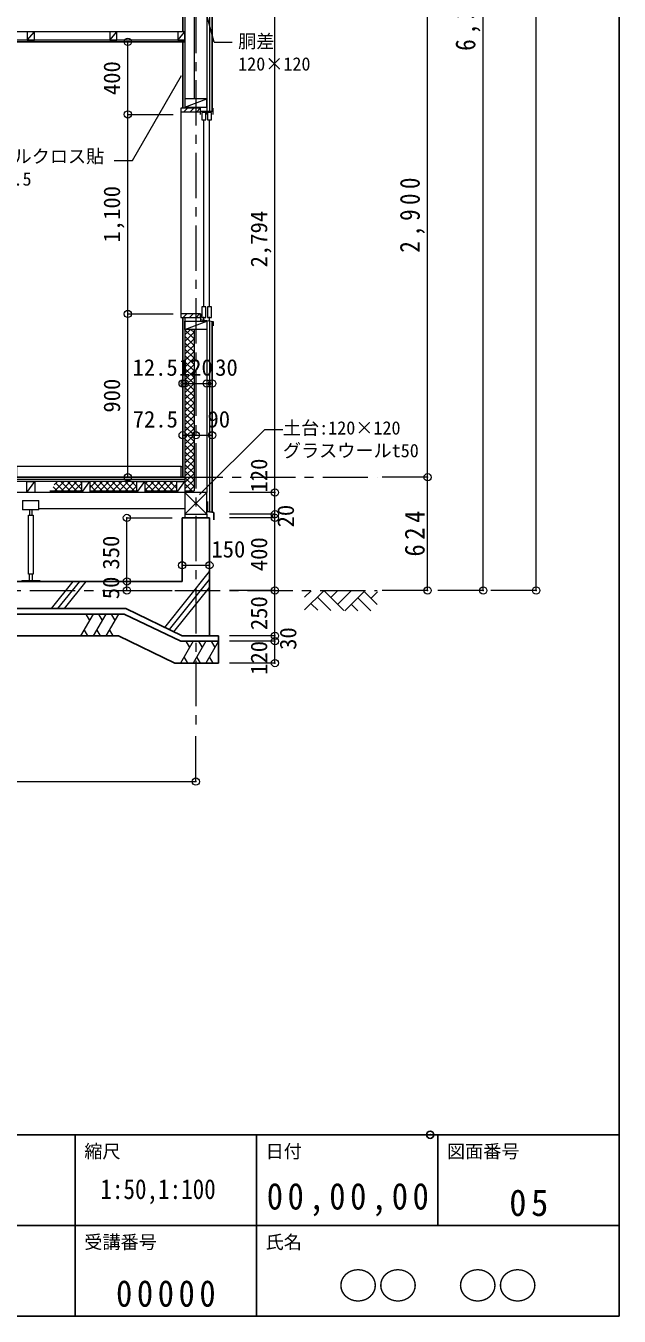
# Model space of a CAD drawing. Units: millimetres at full size, sheet at 1:50. Extents: x -10000 to 10000, y -6925 to 6925.
# Drawn here: x 6727 to 10000, y -6925 to 187 of the extents above; entities that cross this region are included whole.
import ezdxf
from ezdxf.enums import TextEntityAlignment as Align

# ---------------------------------------------------------------- set-up
doc = ezdxf.new("R2010")
doc.units = ezdxf.units.MM
doc.header["$LTSCALE"] = 50
doc.header["$PDMODE"] = 32
doc.header["$PDSIZE"] = 40
doc.linetypes.add('CHAIN1', pattern=[8, 5, -1, 1, -1])
for name, color, linetype, lineweight in [('1-0_基準線', 1, 'CHAIN1', 9), ('1-1_仕上げ', 7, 'Continuous', 25), ('1-2_躯体', 4, 'Continuous', 9), ('1-3_建具', 134, 'Continuous', 9), ('1-4_造作', 4, 'Continuous', 9), ('1-5_見え掛り', 2, 'Continuous', 13), ('1-A_文字', 4, 'Continuous', 9), ('1-C_ハッチング', 134, 'Continuous', 9), ('1-D_寸法', 4, 'Continuous', 9), ('2-8', 5, 'Continuous', 9), ('F-1_図枠', 7, 'Continuous', 25)]:
    doc.layers.add(name, color=color, linetype=linetype, lineweight=lineweight)
doc.layers.add('1-F_補助線', color=4, linetype='Continuous')
doc.layers.add('F-A_文字', color=7, linetype='Continuous')
doc.styles.add('ＭＳ ゴシック', font='')
doc.styles.get('ＭＳ ゴシック').set_extended_font_data('MS Gothic')

# ---------------------------------------------------------------- blocks, each defined once
blk = doc.blocks.new('床束')
at = {"layer": '2-8'}
for p, q in [((-45, 224.67), (-45, 174.67)), ((-45, 224.67), (45, 224.67)), ((45, 174.67), (45, 224.67)), ((45, 174.67), (-45, 174.67)), ((-12.5, -180.33), (-12.5, 144.67)), ((-8, 174.67), (-8, 144.67)), ((8, 144.67), (8, 174.67)), ((12.5, -180.33), (-12.5, -180.33)), ((-8, -215.33), (-8, -180.33)), ((8, -180.33), (8, -215.33)), ((-50, -215.33), (50, -215.33)), ((-50, -215.33), (-50, -220.33)), ((50, -215.33), (50, -220.33))]:
    blk.add_line(p, q, dxfattribs=at)
blk.add_lwpolyline([(-12.5, 144.67), (12.5, 144.67), (12.5, -180.33)], dxfattribs=at)

msp = doc.modelspace()

# ---------------------------------------------------------------- linework, layer by layer
at = {"layer": '1-0_基準線'}
for p, q in [((7665, 5487), (7665, -3675)), ((764.57, -2301), (8665, -2301)), ((750, -2925), (8665, -2925))]:
    msp.add_line(p, q, dxfattribs=at)
at = {"layer": '1-1_仕上げ'}
for p, q in [((7755, 1457.86), (7755, -283)), ((7592.5, 379), (7592.5, 153.5)), ((7605, 99), (1750, 99)), ((7592.5, 99), (7592.5, -266)), ((7592.5, -1421), (7592.5, -2301)), ((7755, -1442.14), (7755, -2493.57)), ((7605, -2301), (1750, -2301)), ((7605, -2301), (1750, -2301)), ((7730, -2435), (7730, -2490)), ((7765, -2495), (7730, -2490)), ((7740, -3175), (7740, -2525)), ((7765, -2495), (7765, -2535)), ((4100, -2875), (7590, -2875)), ((1750, -3025), (7278.23, -3025)), ((1750, -3055), (7270.19, -3055)), ((7238.04, -3055), (7030, -3055)), ((7581.96, -3205), (7270.19, -3055)), ((7590, -3175), (7278.23, -3025)), ((1750, -3175), (7238.04, -3175)), ((7549.81, -3325), (7238.04, -3175)), ((7790, -3175), (7590, -3175)), ((7790, -3325), (7790, -3175)), ((7790, -3205), (7581.96, -3205)), ((7790, -3325), (7549.81, -3325))]:
    msp.add_line(p, q, dxfattribs=at)
msp.add_lwpolyline([(7740, -2525), (7590, -2525), (7590, -2875)], dxfattribs=at)
at = {"layer": '1-2_躯体'}
for p, q in [((7740, 1460.43), (7740, -283)), ((7605, 409), (7605, -266)), ((7725, 409), (7725, -283)), ((7605, 153.5), (1750, 153.5)), ((6735, 108.5), (6775, 153.5)), ((7190, 108.5), (7230, 153.5)), ((7565, 108.5), (7605, 153.5)), ((7605, 108.5), (1750, 108.5)), ((7605, -261), (7725, -216)), ((7605, -1421), (7605, -2385)), ((7605, -1486), (7725, -1441)), ((7725, -1437), (7725, -2385)), ((7740, -1439.57), (7740, -2491.43)), ((7605, -2313), (1750, -2313)), ((7605, -2325), (1750, -2325)), ((6732.5, -2385), (6777.5, -2325)), ((7035.83, -2385), (7080.83, -2325)), ((7339.17, -2385), (7384.17, -2325)), ((7560, -2385), (7605, -2325)), ((7605, -2385), (1750, -2385)), ((7605, -2385), (7725, -2505)), ((7605, -2505), (7725, -2385)), ((7605, -2475), (6800, -2475)), ((7605, -2505), (7605, -2525)), ((7725, -2505), (7725, -2525))]:
    msp.add_line(p, q, dxfattribs=at)
at = {"layer": '1-2_躯体', "color": 3, "lineweight": 13}
for p, q in [((7605, -2385), (7605, -2505)), ((7605, -2505), (7725, -2505))]:
    msp.add_line(p, q, dxfattribs=at)
at = {"layer": '1-2_躯体'}
for points in [[(6735, 108.5), (6775, 108.5), (6775, 153.5), (6735, 153.5)], [(7190, 108.5), (7230, 108.5), (7230, 153.5), (7190, 153.5)], [(7565, 108.5), (7605, 108.5), (7605, 153.5), (7565, 153.5)], [(6732.5, -2325), (6777.5, -2325), (6777.5, -2385), (6732.5, -2385)], [(7035.83, -2325), (7080.83, -2325), (7080.83, -2385), (7035.83, -2385)], [(7339.17, -2325), (7384.17, -2325), (7384.17, -2385), (7339.17, -2385)], [(7560, -2325), (7605, -2325), (7605, -2385), (7560, -2385)]]:
    msp.add_lwpolyline(points, close=True, dxfattribs=at)
at = {"layer": '1-2_躯体', "color": 3, "lineweight": 13}
for points in [[(7605, -261), (7725, -261), (7725, -216), (7605, -216)], [(7605, -1441), (7725, -1441), (7725, -1486), (7605, -1486)]]:
    msp.add_lwpolyline(points, close=True, dxfattribs=at)
msp.add_lwpolyline([(7725, -2505), (7725, -2385), (7605, -2385)], dxfattribs=at)
at = {"layer": '1-3_建具', "color": 3, "lineweight": 13}
for p, q in [((7582.5, -266), (7582.5, -286)), ((7690, -266), (7582.5, -266)), ((7690, -301), (7690, -266)), ((7690, -283), (7760, -283)), ((7725, -301), (7725, -283)), ((7760, -301), (7760, -266)), ((7709, -1361), (7709, -331)), ((7741, -1361), (7741, -331)), ((7690, -1401), (7690, -1441)), ((7709, -1434), (7709, -1416)), ((7741, -1440), (7741, -1416))]:
    msp.add_line(p, q, dxfattribs=at)
at = {"layer": '1-3_建具'}
msp.add_line((7582.5, -286), (7582.5, -1401), dxfattribs=at)
at = {"layer": '1-3_建具', "color": 3, "lineweight": 13}
for points in [[(7582.5, -286), (7690, -286), (7690, -266)], [(7690, -1431), (7760, -1443), (7760, -1466)]]:
    msp.add_lwpolyline(points, dxfattribs=at)
for points in [[(7698, -331), (7720, -331), (7720, -291), (7698, -291)], [(7730, -331), (7752, -331), (7752, -291), (7730, -291)], [(7690, -1401), (7582.5, -1401), (7582.5, -1421), (7690, -1421)], [(7698, -1421), (7720, -1421), (7720, -1361), (7698, -1361)], [(7730, -1421), (7752, -1421), (7752, -1361), (7730, -1361)]]:
    msp.add_lwpolyline(points, close=True, dxfattribs=at)
at = {"layer": '1-4_造作', "color": 3, "lineweight": 13}
for points in [[(7592.5, -2301), (7583.5, -2301), (7583.5, -2241)], [(7583.5, -2241), (7592.5, -2241), (7592.5, -2301)]]:
    msp.add_lwpolyline(points, dxfattribs=at)
at = {"layer": '1-5_見え掛り'}
msp.add_lwpolyline([(7583.5, -2241), (6676.53, -2241), (6676.53, -2301)], dxfattribs=at)
at = {"layer": '1-A_文字'}
msp.add_line((8045.15, -2037.5), (8145.15, -2037.5), dxfattribs=at)
at = {"layer": '1-C_ハッチング'}
for p, q in [((7655, 409), (7655, -216)), ((7582.5, -267.25), (7583.75, -266)), ((7599.1, -286), (7619.1, -266)), ((7634.46, -286), (7654.46, -266)), ((7669.81, -286), (7689.81, -266)), ((7595.47, -1421), (7615.47, -1401)), ((7630.83, -1421), (7650.83, -1401)), ((7666.18, -1421), (7686.18, -1401)), ((7605, -1516.68), (7635.68, -1486)), ((7605, -1488.53), (7655, -1538.53)), ((7637.83, -1486), (7655, -1503.17)), ((7655, -1486), (7655, -2375)), ((7605, -1552.03), (7655, -1502.03)), ((7605, -1523.88), (7655, -1573.88)), ((7605, -1587.39), (7655, -1537.39)), ((7605, -1559.24), (7655, -1609.24)), ((7605, -1622.74), (7655, -1572.74)), ((7605, -1594.59), (7655, -1644.59)), ((7605, -1658.1), (7655, -1608.1)), ((7605, -1629.95), (7655, -1679.95)), ((7605, -1693.45), (7655, -1643.45)), ((7605, -1665.3), (7655, -1715.3)), ((7605, -1728.81), (7655, -1678.81)), ((7605, -1700.66), (7655, -1750.66)), ((7605, -1764.16), (7655, -1714.16)), ((7605, -1736.01), (7655, -1786.01)), ((7605, -1799.52), (7655, -1749.52)), ((7605, -1771.37), (7655, -1821.37)), ((7605, -1834.88), (7655, -1784.88)), ((7605, -1806.72), (7655, -1856.72)), ((7605, -1870.23), (7655, -1820.23)), ((7605, -1842.08), (7655, -1892.08)), ((7605, -1905.59), (7655, -1855.59)), ((7605, -1877.44), (7655, -1927.44)), ((7605, -1940.94), (7655, -1890.94)), ((7605, -1912.79), (7655, -1962.79)), ((7605, -1976.3), (7655, -1926.3)), ((7605, -1948.15), (7655, -1998.15)), ((7605, -2011.65), (7655, -1961.65)), ((7605, -1983.5), (7655, -2033.5)), ((7605, -2047.01), (7655, -1997.01)), ((7605, -2018.86), (7655, -2068.86)), ((7605, -2082.36), (7655, -2032.36)), ((7605, -2054.21), (7655, -2104.21)), ((7605, -2117.72), (7655, -2067.72)), ((7605, -2089.57), (7655, -2139.57)), ((7605, -2153.07), (7655, -2103.07)), ((7605, -2124.92), (7655, -2174.92)), ((7605, -2188.43), (7655, -2138.43)), ((7605, -2160.28), (7655, -2210.28)), ((7605, -2223.78), (7655, -2173.78)), ((7605, -2195.63), (7655, -2245.63)), ((7605, -2259.14), (7655, -2209.14)), ((7605, -2230.99), (7655, -2280.99)), ((7605, -2294.49), (7655, -2244.49)), ((7605, -2266.34), (7655, -2316.34)), ((6884.65, -2343.1), (6902.74, -2325)), ((6884.65, -2343.1), (6902.74, -2325)), ((6888.1, -2375), (6938.1, -2325)), ((6888.1, -2375), (6938.1, -2325)), ((6891.71, -2330.87), (6935.84, -2375)), ((6891.71, -2330.87), (6935.84, -2375)), ((6921.19, -2325), (6971.19, -2375)), ((6921.19, -2325), (6971.19, -2375)), ((6923.45, -2375), (6973.45, -2325)), ((6923.45, -2375), (6973.45, -2325)), ((6956.55, -2325), (7006.55, -2375)), ((6956.55, -2325), (7006.55, -2375)), ((6958.81, -2375), (7008.81, -2325)), ((6958.81, -2375), (7008.81, -2325)), ((6991.9, -2325), (7035.83, -2368.93)), ((6991.9, -2325), (7035.83, -2368.93)), ((6994.16, -2375), (7035.83, -2333.33)), ((6994.16, -2375), (7035.83, -2333.33)), ((7027.26, -2325), (7035.83, -2333.57)), ((7027.26, -2325), (7035.83, -2333.57)), ((7080.83, -2359.04), (7114.88, -2325)), ((7080.83, -2343.22), (7112.62, -2375)), ((7097.97, -2325), (7147.97, -2375)), ((7100.23, -2375), (7150.23, -2325)), ((7133.33, -2325), (7183.33, -2375)), ((7135.59, -2375), (7185.59, -2325)), ((7168.68, -2325), (7218.68, -2375)), ((7170.94, -2375), (7220.94, -2325)), ((7204.04, -2325), (7254.04, -2375)), ((7206.3, -2375), (7256.3, -2325)), ((7239.39, -2325), (7289.39, -2375)), ((7241.65, -2375), (7291.65, -2325)), ((7274.75, -2325), (7324.75, -2375)), ((7277.01, -2375), (7327.01, -2325)), ((7310.1, -2325), (7339.17, -2354.06)), ((7384.17, -2373.91), (7433.07, -2325)), ((7384.17, -2338.55), (7397.72, -2325)), ((7384.17, -2328.35), (7430.81, -2375)), ((7416.17, -2325), (7466.17, -2375)), ((7418.43, -2375), (7468.43, -2325)), ((7451.52, -2325), (7501.52, -2375)), ((7453.78, -2375), (7503.78, -2325)), ((7486.88, -2325), (7536.88, -2375)), ((7489.14, -2375), (7539.14, -2325)), ((7522.23, -2325), (7560, -2362.77)), ((7524.49, -2375), (7560, -2339.49)), ((7557.59, -2325), (7560, -2327.41)), ((7605, -2329.85), (7655, -2279.85)), ((7605, -2301.7), (7655, -2351.7)), ((7605, -2365.21), (7655, -2315.21)), ((7605, -2337.05), (7642.95, -2375)), ((6860, -2375), (7035.83, -2375)), ((6878.77, -2353.28), (6900.48, -2375)), ((6878.77, -2353.28), (6900.48, -2375)), ((7029.52, -2375), (7035.83, -2368.69)), ((7029.52, -2375), (7035.83, -2368.69)), ((7080.83, -2375), (7339.17, -2375)), ((7312.36, -2375), (7339.17, -2348.2)), ((7384.17, -2363.71), (7395.46, -2375)), ((7384.17, -2375), (7560, -2375)), ((7559.85, -2375), (7560, -2374.85)), ((7605, -2372.41), (7607.59, -2375)), ((7605, -2375), (7655, -2375)), ((7630.56, -2375), (7655, -2350.56)), ((7493.42, -3128.53), (7740, -2820.31)), ((6869.14, -3025), (6989.14, -2875)), ((6904.49, -3025), (7024.49, -2875)), ((6939.85, -3025), (7059.85, -2875)), ((7518.95, -3140.82), (7740, -2864.5)), ((7544.48, -3153.1), (7740, -2908.7)), ((8371.07, -2926.47), (8265, -3032.54)), ((8300.36, -2926.47), (8265, -2961.83)), ((8338.64, -2963.78), (8409.36, -3034.49)), ((8375.47, -2929.41), (8481.53, -3035.47)), ((8409.68, -2963.34), (8445.03, -2927.98)), ((8448.28, -3000.2), (8518.99, -2929.49)), ((8486.89, -3037.07), (8592.96, -2931)), ((8559.5, -2967.25), (8630.21, -3037.96)), ((8595.81, -2932.34), (8665, -3001.53)), ((8631.16, -2967.7), (8666.52, -2932.34)), ((7098.04, -3055), (7028.76, -3175)), ((7058.04, -3055), (7078.04, -3089.64)), ((7168.04, -3055), (7098.76, -3175)), ((7128.04, -3055), (7148.04, -3089.64)), ((7238.04, -3055), (7168.76, -3175)), ((7198.04, -3055), (7218.04, -3089.64)), ((8301.82, -2998.16), (8337.18, -3033.52)), ((8523.2, -3002.16), (8558.55, -3037.51)), ((7068.76, -3175), (7048.76, -3140.36)), ((7138.76, -3175), (7118.76, -3140.36)), ((7208.76, -3175), (7188.76, -3140.36)), ((7650, -3205), (7580.72, -3325)), ((7610, -3205), (7630, -3239.64)), ((7720, -3205), (7650.72, -3325)), ((7680, -3205), (7700, -3239.64)), ((7790, -3205), (7720.72, -3325)), ((7750, -3205), (7770, -3239.64)), ((7620.72, -3325), (7600.72, -3290.36)), ((7690.72, -3325), (7670.72, -3290.36)), ((7760.72, -3325), (7740.72, -3290.36))]:
    msp.add_line(p, q, dxfattribs=at)
at = {"layer": '1-D_寸法'}
for p, q in [((9541.77, -2925), (9541.77, 5237)), ((9250.09, -2925), (9250.09, 3449)), ((8943.45, -2301), (8943.45, 599)), ((8101.32, -2385), (8101.32, 409)), ((7765.7, 98.01), (7706.37, 319.45)), ((7289.98, 99), (7539.98, 99)), ((7289.98, -301), (7289.98, 99)), ((7765.7, 98.01), (7865.7, 98.01)), ((7289.98, -301), (7539.98, -301)), ((7289.98, -1401), (7289.98, -301)), ((7289.98, -1401), (7539.98, -1401)), ((7289.98, -2301), (7289.98, -1401)), ((7592.5, -1784.01), (7605, -1784.01)), ((7605, -1784.01), (7725, -1784.01)), ((7725, -1784.01), (7755, -1784.01)), ((8045.15, -2037.5), (7685.91, -2396.73)), ((7592.5, -2069.41), (7665, -2069.41)), ((7665, -2069.41), (7755, -2069.41)), ((7289.98, -2301), (7539.98, -2301)), ((8943.45, -2301), (8693.45, -2301)), ((8943.45, -2925), (8943.45, -2301)), ((8101.32, -2385), (7851.32, -2385)), ((8101.32, -2505), (8101.32, -2385)), ((7285.02, -2525), (7535.02, -2525)), ((7285.02, -2875), (7285.02, -2525)), ((8101.32, -2505), (7851.32, -2505)), ((8101.32, -2525), (7851.32, -2525)), ((8101.32, -2525), (8101.32, -2505)), ((8101.32, -2925), (8101.32, -2525)), ((7590, -2786.06), (7740, -2786.06)), ((7285.02, -2875), (7535.02, -2875)), ((7285.02, -2925), (7285.02, -2875)), ((7285.02, -2925), (7535.02, -2925)), ((8101.32, -2925), (7851.32, -2925)), ((8101.32, -3175), (8101.32, -2925)), ((8943.45, -2925), (8693.45, -2925)), ((9250.09, -2925), (9000.09, -2925)), ((9541.77, -2925), (9291.77, -2925)), ((8101.32, -3175), (7851.32, -3175)), ((8101.32, -3205), (8101.32, -3175)), ((8101.32, -3205), (7851.32, -3205)), ((8101.32, -3325), (8101.32, -3205)), ((8101.32, -3325), (7851.32, -3325)), ((7665, -3978.48), (7665, -3728.48)), ((5390, -3978.48), (7665, -3978.48))]:
    msp.add_line(p, q, dxfattribs=at)
msp.add_lwpolyline([(7215.56, -555.35), (7315.56, -555.35), (7585.71, -87.44)], dxfattribs=at)
for p in [(7289.98, 99), (7289.98, -301), (7289.98, -1401), (7592.5, -1784.01), (7605, -1784.01), (7725, -1784.01), (7755, -1784.01), (7592.5, -2069.41), (7665, -2069.41), (7755, -2069.41), (7289.98, -2301), (8943.45, -2301), (8101.32, -2385), (8101.32, -2505), (7285.02, -2525), (8101.32, -2525), (7590, -2786.06), (7740, -2786.06), (7285.02, -2875), (7285.02, -2925), (8101.32, -2925), (8943.45, -2925), (9250.09, -2925), (9541.77, -2925), (8101.32, -3175), (8101.32, -3205), (8101.32, -3325), (7665, -3978.48)]:
    msp.add_point(p, dxfattribs=at)
at = {"layer": '1-F_補助線'}
msp.add_point((8957.77, -5925), dxfattribs=at)
at = {"layer": 'F-1_図枠'}
for p, q in [((-10000, -5925), (10000, -5925)), ((7000, -6925), (7000, -5925)), ((8000, -6925), (8000, -5925)), ((9000, -6425), (9000, -5925)), ((3000, -6425), (10000, -6425)), ((-10000, -6925), (10000, -6925))]:
    msp.add_line(p, q, dxfattribs=at)
msp.add_lwpolyline([(10000, -6925), (10000, 6925), (-10000, 6925)], dxfattribs=at)

# ---------------------------------------------------------------- block references
at = {"layer": '1-2_躯体'}
msp.add_blockref('床束', (6755, -2654.67), dxfattribs=at)

# ---------------------------------------------------------------- texts
at = {"layer": '1-A_文字', "style": 'ＭＳ ゴシック'}
for s, p in [('胴差', (7898.38, 43.58)), ('120×120', (7898.38, -81.42)), ('壁:ビニールクロス貼', (6210.14, -590.47)), ('下地:PB12.5', (6210.14, -715.47)), ('土台:120×120', (8145.15, -2087.5)), ('グラスウールt50', (8145.15, -2212.5))]:
    msp.add_text(s, height=73.31, dxfattribs=at).set_placement(p, align=Align.BOTTOM_LEFT)
at = {"layer": '1-D_寸法', "style": 'ＭＳ ゴシック'}
for s, p in [('400', (7274.98, -194.75)), ('1,100', (7274.98, -1007.25)), ('2,794', (8086.32, -1144.25)), ('900', (7274.98, -1944.75)), ('120', (8086.32, -2384.98)), ('20', (8233.71, -2577.5)), ('350', (7270.02, -2809.82)), ('400', (8086.32, -2818.75)), ('50', (7270.02, -2973.22)), ('250', (8086.32, -3143.75)), ('30', (8246.91, -3252.5)), ('120', (8086.32, -3390.18))]:
    msp.add_text(s, height=91.64, rotation=90, dxfattribs=at).set_placement(p, align=Align.BOTTOM_LEFT)
for s, p in [('12.5', (7315.72, -1769.01)), ('120', (7571.25, -1769.01)), ('30', (7771.73, -1769.01)), ('72.5', (7316.86, -2054.41)), ('90', (7729.38, -2054.41)), ('150', (7750.93, -2770.78))]:
    msp.add_text(s, height=91.64, dxfattribs=at).set_placement(p, align=Align.BOTTOM_LEFT)
at = {"layer": '1-D_寸法', "color": 7, "char_height": 110, "attachment_point": 7, "rotation": 90, "style": 'ＭＳ ゴシック'}
for s, insert in [('\\T1.38;\\W0.85;6,374', (9235.09, 49.5)), ('\\T1.38;\\W0.85;2,900', (8928.45, -1063.5)), ('\\T1.38;\\W0.9;624', (8928.45, -2738))]:
    msp.add_mtext(s, dxfattribs=dict(at, insert=insert))
at = {"layer": 'F-A_文字', "color": 4, "style": 'ＭＳ ゴシック'}
for s, p in [('縮尺', (7050, -6075)), ('日付', (8050, -6075)), ('図面番号', (9050, -6075)), ('受講番号', (7050, -6575)), ('氏名', (8050, -6575))]:
    msp.add_text(s, height=73.31, dxfattribs=at).set_placement(p, align=Align.BOTTOM_LEFT)
at = {"layer": 'F-A_文字', "style": 'ＭＳ ゴシック'}
for s, height, width, p in [('1:50,1:100', 110, 0.85, (7138.78, -6312.41)), ('○○\u3000○○', 146.6, 1.1, (8450, -6875))]:
    msp.add_text(s, height=height, dxfattribs=dict(at, width=width)).set_placement(p, align=Align.BOTTOM_LEFT)
at = {"layer": 'F-A_文字', "char_height": 146.6, "attachment_point": 7, "style": 'ＭＳ ゴシック'}
for s, insert in [('\\T1.28;\\W0.9;00,00,00', (8056.25, -6375)), ('\\T1.27;\\W0.95;05', (9393.75, -6375)), ('\\T1.28;\\W0.9;00000', (7225, -6875))]:
    msp.add_mtext(s, dxfattribs=dict(at, insert=insert))

doc.saveas('drawing.dxf')
